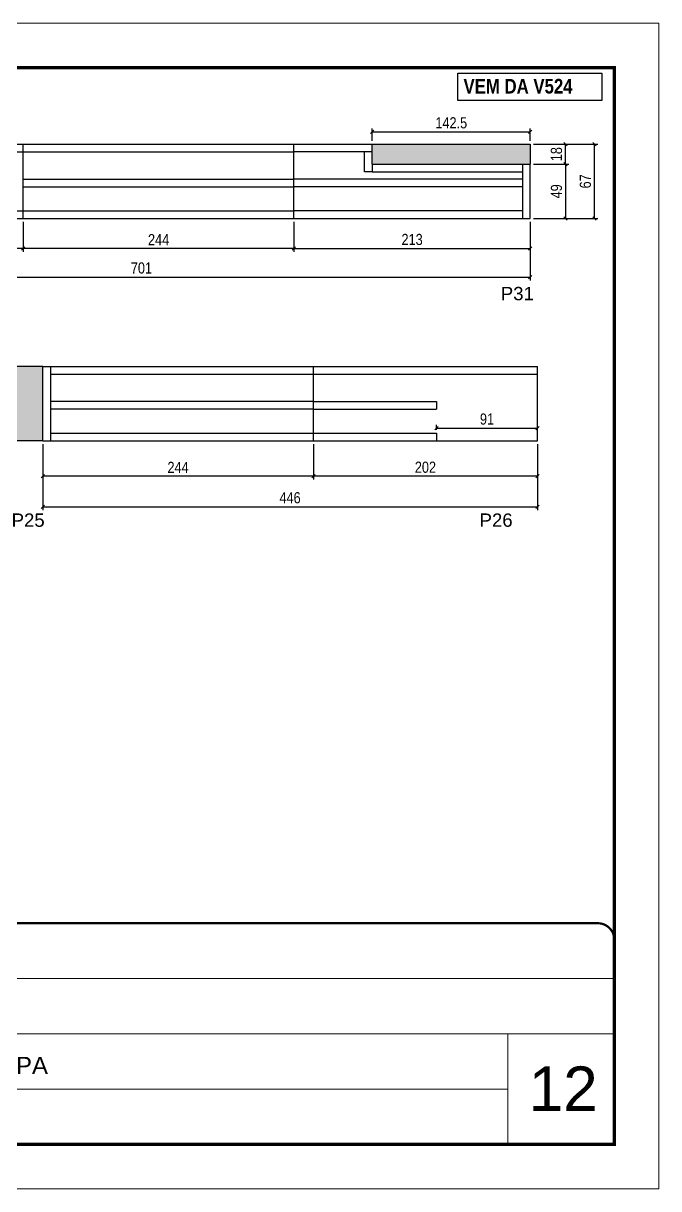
# Model space of a CAD drawing. Extents: x 3309 to 9563, y -2522 to 14608.
# Drawn here: x 8990 to 9563, y 11261 to 12311 of the extents above; entities that cross this region are included whole.
import ezdxf

# ---------------------------------------------------------------- set-up
doc = ezdxf.new("R2010")
doc.units = 0
doc.header["$PDMODE"] = 35
doc.header["$PDSIZE"] = -10
doc.linetypes.add('CONTINUO', pattern=[0])
doc.linetypes.add('DASHED', pattern=[0.75, 0.5, -0.25])
for name, color, linetype in [('5', 5, 'Continuous'), ('COTA', 241, 'Continuous'), ('NOMENCLATURA', 7, 'Continuous'), ('Painéis', 200, 'Continuous'), ('SARR_2.2x7', 40, 'Continuous')]:
    doc.layers.add(name, color=color, linetype=linetype)
for name, color, linetype, lineweight in [('CARIMBO', 255, 'Continuous', 9), ('Folhas', 255, 'Continuous', 9), ('SARRAFO DE PRESSAO', 251, 'DASHED', 9)]:
    doc.layers.add(name, color=color, linetype=linetype, lineweight=lineweight)
doc.styles.add('ARIAL', font='arial.ttf')
doc.styles.add('COTA TECNICA', font='techl___.ttf', dxfattribs={"height": 10})
doc.styles.get("Standard").update_dxf_attribs({"font": 'arial.ttf'})
doc.styles.add('TECNICA', font='techb___.ttf', dxfattribs={"height": 10})
doc.dimstyles.new('PAINEL', dxfattribs={"dimtxt": 10, "dimasz": 3, "dimexe": 3, "dimexo": 3, "dimgap": 3, "dimtad": 1, "dimdec": 1, "dimzin": 12, "dimdsep": 46, "dimtxsty": 'COTA TECNICA', "dimblk1": 'OBLIQUE', "dimblk2": 'OBLIQUE', "dimsah": 1, "dimcen": 0.9, "dimclrd": 4, "dimclre": 4, "dimclrt": 240, "dimadec": 1, "dimazin": 3, "dimtfac": 1, "dimtdec": 1, "dimtmove": 0, "dimatfit": 3, "dimfxl": 1, "dimtolj": 1, "dimtzin": 12, "dimarcsym": 0})

# ---------------------------------------------------------------- blocks, each defined once
blk = doc.blocks.new('9999999999')
at = {"color": 30, "linetype": 'CONTINUO'}
for p, q in [((98564.6, 34379.6), (99584, 34379.6)), ((98564.6, 34329.8), (99488, 34329.8)), ((99584, 34329.8), (99488, 34329.8)), ((99488, 34329.8), (99488, 34230.2)), ((98564.6, 34280), (99488, 34280))]:
    blk.add_line(p, q, dxfattribs=at)
at = {"color": 30, "linetype": 'CONTINUO', "const_width": 2}
blk.add_lwpolyline([(99584, 34230.2), (99584, 34414.4, 0.414214), (99569, 34429.4), (98229, 34429.4, 0.414214), (98214, 34414.4), (98214, 34245.2, 0.414214), (98229, 34230.2), (99584, 34230.2)], format="xyb", dxfattribs=at)
at = {"layer": 'Folhas'}
blk.add_lwpolyline([(98139, 34190.2), (99624, 34190.2), (99624, 35240.2), (98139, 35240.2)], close=True, dxfattribs=at)
at = {"layer": 'Folhas', "color": 30, "const_width": 3}
blk.add_lwpolyline([(98214, 34230.2), (99584, 34230.2), (99584, 35200.2), (98214, 35200.2)], close=True, dxfattribs=at)
at = {"color": 7, "linetype": 'Continuous', "ltscale": 5, "style": 'ARIAL'}
blk.add_text('TIPO IMPAR - 1°ETAPA', height=15.483, dxfattribs=at).set_placement((98837.7, 34293.5))
blk = doc.blocks.new('_Oblique')
at = {"color": 0, "linetype": 'ByBlock', "lineweight": -2}
blk.add_line((-0.5, -0.5), (0.5, 0.5), dxfattribs=at)
blk = doc.blocks.new('*D2216')
at = {"layer": 'COTA', "color": 4, "linetype": 'ByBlock', "lineweight": -2, "transparency": 16777216}
for p, q in [((9234.1, 12131.8), (9234.1, 12104.7)), ((9447.1, 12131.8), (9447.1, 12104.7)), ((9234.1, 12107.7), (9447.1, 12107.7))]:
    blk.add_line(p, q, dxfattribs=at)
at = {"layer": 'Defpoints', "color": 0, "linetype": 'ByBlock', "transparency": 16777216}
for p in [(9234.1, 12134.8), (9447.1, 12134.8), (9447.1, 12107.7)]:
    blk.add_point(p, dxfattribs=at)
at = {"layer": 'COTA', "color": 4, "linetype": 'ByBlock', "lineweight": -2, "transparency": 16777216, "xscale": 3, "yscale": 3, "zscale": 3, "rotation": 180}
blk.add_blockref('_Oblique', (9234.1, 12107.7), dxfattribs=at)
at = {"layer": 'COTA', "color": 4, "linetype": 'ByBlock', "lineweight": -2, "transparency": 16777216, "xscale": 3, "yscale": 3, "zscale": 3}
blk.add_blockref('_Oblique', (9447.1, 12107.7), dxfattribs=at)
at = {"layer": 'COTA', "color": 240, "linetype": 'ByBlock', "transparency": 16777216, "insert": (9340.6, 12115.9), "char_height": 10, "attachment_point": 5, "style": 'COTA TECNICA'}
blk.add_mtext('\\A1;213', dxfattribs=at)
blk = doc.blocks.new('*D2217')
at = {"layer": 'COTA', "color": 4, "lineweight": -2, "transparency": 16777216}
for p, q in [((8990.1, 12131.8), (8990.1, 12104.7)), ((9234.1, 12131.8), (9234.1, 12104.7)), ((9234.1, 12107.7), (8990.1, 12107.7))]:
    blk.add_line(p, q, dxfattribs=at)
at = {"layer": 'Defpoints', "color": 0, "transparency": 16777216}
for p in [(8990.1, 12134.8, 0), (9234.1, 12134.8, 0), (8990.1, 12107.7)]:
    blk.add_point(p, dxfattribs=at)
at = {"layer": 'COTA', "color": 4, "lineweight": -2, "transparency": 16777216, "xscale": 3, "yscale": 3, "zscale": 3, "rotation": 180}
blk.add_blockref('_Oblique', (8990.1, 12107.7), dxfattribs=at)
at = {"layer": 'COTA', "color": 4, "lineweight": -2, "transparency": 16777216, "xscale": 3, "yscale": 3, "zscale": 3}
blk.add_blockref('_Oblique', (9234.1, 12107.7), dxfattribs=at)
at = {"layer": 'COTA', "color": 240, "transparency": 16777216, "insert": (9112.1, 12115.8), "char_height": 10, "attachment_point": 5, "style": 'COTA TECNICA'}
blk.add_mtext('\\A1;244', dxfattribs=at)
blk = doc.blocks.new('*D2218')
at = {"layer": 'COTA', "color": 4, "lineweight": -2, "transparency": 16777216}
for p, q in [((8746.1, 12131.8), (8746.1, 12104.7)), ((8990.1, 12131.8), (8990.1, 12104.7)), ((8990.1, 12107.7), (8746.1, 12107.7))]:
    blk.add_line(p, q, dxfattribs=at)
at = {"layer": 'Defpoints', "color": 0, "transparency": 16777216}
for p in [(8746.1, 12134.8, 0), (8990.1, 12134.8, 0), (8746.1, 12107.7)]:
    blk.add_point(p, dxfattribs=at)
at = {"layer": 'COTA', "color": 4, "lineweight": -2, "transparency": 16777216, "xscale": 3, "yscale": 3, "zscale": 3, "rotation": 180}
blk.add_blockref('_Oblique', (8746.1, 12107.7), dxfattribs=at)
at = {"layer": 'COTA', "color": 4, "lineweight": -2, "transparency": 16777216, "xscale": 3, "yscale": 3, "zscale": 3}
blk.add_blockref('_Oblique', (8990.1, 12107.7), dxfattribs=at)
at = {"layer": 'COTA', "color": 240, "transparency": 16777216, "insert": (8868.1, 12115.8), "char_height": 10, "attachment_point": 5, "style": 'COTA TECNICA'}
blk.add_mtext('\\A1;244', dxfattribs=at)
blk = doc.blocks.new('*D2219')
at = {"layer": 'COTA', "color": 4, "lineweight": -2, "transparency": 16777216}
for p, q in [((8746.1, 12131.8), (8746.1, 12079.1)), ((9447.1, 12131.8), (9447.1, 12079.1)), ((8746.1, 12082.1), (9447.1, 12082.1))]:
    blk.add_line(p, q, dxfattribs=at)
at = {"layer": 'Defpoints', "color": 0, "transparency": 16777216}
for p in [(8746.1, 12134.8, 0), (9447.1, 12134.8, 0), (9447.1, 12082.1)]:
    blk.add_point(p, dxfattribs=at)
at = {"layer": 'COTA', "color": 4, "lineweight": -2, "transparency": 16777216, "xscale": 3, "yscale": 3, "zscale": 3, "rotation": 180}
blk.add_blockref('_Oblique', (8746.1, 12082.1), dxfattribs=at)
at = {"layer": 'COTA', "color": 4, "lineweight": -2, "transparency": 16777216, "xscale": 3, "yscale": 3, "zscale": 3}
blk.add_blockref('_Oblique', (9447.1, 12082.1), dxfattribs=at)
at = {"layer": 'COTA', "color": 240, "transparency": 16777216, "insert": (9096.6, 12090.2), "char_height": 10, "attachment_point": 5, "style": 'COTA TECNICA'}
blk.add_mtext('\\A1;701', dxfattribs=at)
blk = doc.blocks.new('*D2220')
at = {"layer": 'COTA', "color": 4, "lineweight": -2, "transparency": 16777216}
for p, q in [((9450.1, 12201.8), (9507.9, 12201.8)), ((9504.9, 12134.8), (9504.9, 12201.8)), ((9450.1, 12134.8), (9507.9, 12134.8))]:
    blk.add_line(p, q, dxfattribs=at)
at = {"layer": 'Defpoints', "color": 0, "transparency": 16777216}
for p in [(9447.1, 12201.8), (9504.9, 12201.8), (9447.1, 12134.8)]:
    blk.add_point(p, dxfattribs=at)
at = {"layer": 'COTA', "color": 4, "lineweight": -2, "transparency": 16777216, "xscale": 3, "yscale": 3, "zscale": 3}
for p, rotation in [((9504.9, 12201.8), 90), ((9504.9, 12134.8), 270)]:
    blk.add_blockref('_Oblique', p, dxfattribs=dict(at, rotation=rotation))
at = {"layer": 'COTA', "color": 240, "transparency": 16777216, "insert": (9496.8, 12168.3), "char_height": 10, "attachment_point": 5, "rotation": 90, "style": 'COTA TECNICA'}
blk.add_mtext('\\A1;67', dxfattribs=at)
blk = doc.blocks.new('*D2225')
at = {"layer": 'COTA', "color": 4, "lineweight": -2, "transparency": 16777216}
for p, q in [((9304.6, 12204.8), (9304.6, 12215.9)), ((9304.6, 12212.9), (9447.1, 12212.9)), ((9447.1, 12204.8), (9447.1, 12215.9))]:
    blk.add_line(p, q, dxfattribs=at)
at = {"layer": 'Defpoints', "color": 0, "transparency": 16777216}
for p in [(9447.1, 12212.9), (9304.6, 12201.8), (9447.1, 12201.8)]:
    blk.add_point(p, dxfattribs=at)
at = {"layer": 'COTA', "color": 4, "lineweight": -2, "transparency": 16777216, "xscale": 3, "yscale": 3, "zscale": 3, "rotation": 180}
blk.add_blockref('_Oblique', (9304.6, 12212.9), dxfattribs=at)
at = {"layer": 'COTA', "color": 4, "lineweight": -2, "transparency": 16777216, "xscale": 3, "yscale": 3, "zscale": 3}
blk.add_blockref('_Oblique', (9447.1, 12212.9), dxfattribs=at)
at = {"layer": 'COTA', "color": 240, "transparency": 16777216, "insert": (9375.9, 12221), "char_height": 10, "attachment_point": 5, "style": 'COTA TECNICA'}
blk.add_mtext('\\A1;142.5', dxfattribs=at)
blk = doc.blocks.new('*D2226')
at = {"layer": 'COTA', "color": 4, "lineweight": -2, "transparency": 16777216}
for p, q in [((9450.1, 12183.8), (9481.8, 12183.8)), ((9478.8, 12183.8), (9478.8, 12134.8)), ((9450.1, 12134.8), (9481.8, 12134.8))]:
    blk.add_line(p, q, dxfattribs=at)
at = {"layer": 'Defpoints', "color": 0, "transparency": 16777216}
for p in [(9447.1, 12183.8), (9447.1, 12134.8), (9478.8, 12134.8)]:
    blk.add_point(p, dxfattribs=at)
at = {"layer": 'COTA', "color": 4, "lineweight": -2, "transparency": 16777216, "xscale": 3, "yscale": 3, "zscale": 3}
for p, rotation in [((9478.8, 12183.8), 90), ((9478.8, 12134.8), 270)]:
    blk.add_blockref('_Oblique', p, dxfattribs=dict(at, rotation=rotation))
at = {"layer": 'COTA', "color": 240, "transparency": 16777216, "insert": (9470.7, 12159.3), "char_height": 10, "attachment_point": 5, "rotation": 90, "style": 'COTA TECNICA'}
blk.add_mtext('\\A1;49', dxfattribs=at)
blk = doc.blocks.new('*D2227')
at = {"layer": 'COTA', "color": 4, "lineweight": -2, "transparency": 16777216}
for p, q in [((9450.1, 12201.8), (9481.8, 12201.8)), ((9478.8, 12183.8), (9478.8, 12201.8)), ((9450.1, 12183.8), (9481.8, 12183.8))]:
    blk.add_line(p, q, dxfattribs=at)
at = {"layer": 'Defpoints', "color": 0, "transparency": 16777216}
for p in [(9447.1, 12201.8), (9478.8, 12201.8), (9447.1, 12183.8)]:
    blk.add_point(p, dxfattribs=at)
at = {"layer": 'COTA', "color": 4, "lineweight": -2, "transparency": 16777216, "xscale": 3, "yscale": 3, "zscale": 3}
for p, rotation in [((9478.8, 12201.8), 90), ((9478.8, 12183.8), 270)]:
    blk.add_blockref('_Oblique', p, dxfattribs=dict(at, rotation=rotation))
at = {"layer": 'COTA', "color": 240, "transparency": 16777216, "insert": (9470.7, 12192.8), "char_height": 10, "attachment_point": 5, "rotation": 90, "style": 'COTA TECNICA'}
blk.add_mtext('\\A1;18', dxfattribs=at)
blk = doc.blocks.new('*D2235')
at = {"layer": 'COTA', "color": 4, "lineweight": -2, "transparency": 16777216}
for p, q in [((9251.6, 11931.5), (9251.6, 11899.6)), ((9453.6, 11931.5), (9453.6, 11899.6)), ((9453.6, 11902.6), (9251.6, 11902.6))]:
    blk.add_line(p, q, dxfattribs=at)
at = {"layer": 'Defpoints', "color": 0, "transparency": 16777216}
for p in [(9251.6, 11934.5, 0), (9453.6, 11934.5, 0), (9251.6, 11902.6)]:
    blk.add_point(p, dxfattribs=at)
at = {"layer": 'COTA', "color": 4, "lineweight": -2, "transparency": 16777216, "xscale": 3, "yscale": 3, "zscale": 3, "rotation": 180}
blk.add_blockref('_Oblique', (9251.6, 11902.6), dxfattribs=at)
at = {"layer": 'COTA', "color": 4, "lineweight": -2, "transparency": 16777216, "xscale": 3, "yscale": 3, "zscale": 3}
blk.add_blockref('_Oblique', (9453.6, 11902.6), dxfattribs=at)
at = {"layer": 'COTA', "color": 240, "transparency": 16777216, "insert": (9352.6, 11910.7), "char_height": 10, "attachment_point": 5, "style": 'COTA TECNICA'}
blk.add_mtext('\\A1;202', dxfattribs=at)
blk = doc.blocks.new('*D2236')
at = {"layer": 'COTA', "color": 4, "lineweight": -2, "transparency": 16777216}
for p, q in [((9007.6, 11931.5), (9007.6, 11899.6)), ((9251.6, 11931.5), (9251.6, 11899.6)), ((9251.6, 11902.6), (9007.6, 11902.6))]:
    blk.add_line(p, q, dxfattribs=at)
at = {"layer": 'Defpoints', "color": 0, "transparency": 16777216}
for p in [(9007.6, 11934.5, 0), (9251.6, 11934.5, 0), (9007.6, 11902.6)]:
    blk.add_point(p, dxfattribs=at)
at = {"layer": 'COTA', "color": 4, "lineweight": -2, "transparency": 16777216, "xscale": 3, "yscale": 3, "zscale": 3, "rotation": 180}
blk.add_blockref('_Oblique', (9007.6, 11902.6), dxfattribs=at)
at = {"layer": 'COTA', "color": 4, "lineweight": -2, "transparency": 16777216, "xscale": 3, "yscale": 3, "zscale": 3}
blk.add_blockref('_Oblique', (9251.6, 11902.6), dxfattribs=at)
at = {"layer": 'COTA', "color": 240, "transparency": 16777216, "insert": (9129.6, 11910.6), "char_height": 10, "attachment_point": 5, "style": 'COTA TECNICA'}
blk.add_mtext('\\A1;244', dxfattribs=at)
blk = doc.blocks.new('*D2237')
at = {"layer": 'COTA', "color": 4, "lineweight": -2, "transparency": 16777216}
for p, q in [((9007.6, 11931.5), (9007.6, 11872.1)), ((9453.6, 11931.5), (9453.6, 11872.1)), ((9007.6, 11875.1), (9453.6, 11875.1))]:
    blk.add_line(p, q, dxfattribs=at)
at = {"layer": 'Defpoints', "color": 0, "transparency": 16777216}
for p in [(9007.6, 11934.5, 0), (9453.6, 11934.5, 0), (9453.6, 11875.1)]:
    blk.add_point(p, dxfattribs=at)
at = {"layer": 'COTA', "color": 4, "lineweight": -2, "transparency": 16777216, "xscale": 3, "yscale": 3, "zscale": 3, "rotation": 180}
blk.add_blockref('_Oblique', (9007.6, 11875.1), dxfattribs=at)
at = {"layer": 'COTA', "color": 4, "lineweight": -2, "transparency": 16777216, "xscale": 3, "yscale": 3, "zscale": 3}
blk.add_blockref('_Oblique', (9453.6, 11875.1), dxfattribs=at)
at = {"layer": 'COTA', "color": 240, "transparency": 16777216, "insert": (9230.6, 11883.2), "char_height": 10, "attachment_point": 5, "style": 'COTA TECNICA'}
blk.add_mtext('\\A1;446', dxfattribs=at)
blk = doc.blocks.new('*D2238')
at = {"layer": 'COTA', "color": 4, "lineweight": -2, "transparency": 16777216}
for p, q in [((9362.6, 11944.5), (9362.6, 11949)), ((9453.6, 11937.5), (9453.6, 11949)), ((9362.6, 11946), (9453.6, 11946))]:
    blk.add_line(p, q, dxfattribs=at)
at = {"layer": 'Defpoints', "color": 0, "transparency": 16777216}
for p in [(9362.6, 11941.5), (9453.6, 11946), (9453.6, 11934.5)]:
    blk.add_point(p, dxfattribs=at)
at = {"layer": 'COTA', "color": 4, "lineweight": -2, "transparency": 16777216, "xscale": 3, "yscale": 3, "zscale": 3, "rotation": 180}
blk.add_blockref('_Oblique', (9362.6, 11946), dxfattribs=at)
at = {"layer": 'COTA', "color": 4, "lineweight": -2, "transparency": 16777216, "xscale": 3, "yscale": 3, "zscale": 3}
blk.add_blockref('_Oblique', (9453.6, 11946), dxfattribs=at)
at = {"layer": 'COTA', "color": 240, "transparency": 16777216, "insert": (9408.1, 11954.1), "char_height": 10, "attachment_point": 5, "style": 'COTA TECNICA'}
blk.add_mtext('\\A1;91', dxfattribs=at)

msp = doc.modelspace()

# ---------------------------------------------------------------- hatches: boundary and pattern name
at = {"layer": 'COTA'}
h = msp.add_hatch(dxfattribs=at)
h.set_pattern_fill('AR-CONC', color=256, scale=0.03)
h.set_pattern_definition([(50, (4776, 210.08), (5.46554, -0.4781726), [0.5715, -6.2865]), (355, (4776, 210.08), (-1.0573026, 5.7317054), [0.4572, -5.0292175]), (100.451445, (4776.4555, 210.04), (4.4082374, 5.2535326), [0.4857003, -5.3427073]), (46.1842, (4776, 211.604), (8.1323712, -1.26127), [0.85725, -9.42975]), (96.63556, (4776.678, 211.499), (7.122124, 7.4227837), [0.7285507, -8.014068]), (351.18415, (4776, 211.604), (7.122124, 7.422784), [0.685799, -7.543792]), (21, (4776.762, 211.223), (4.5484317, -3.067956), [0.5715, -6.2865]), (326, (4776.762, 211.223), (1.8540609, 5.525639), [0.4572, -5.0292]), (71.451445, (4777.141, 210.9674), (6.4024926, 2.457683), [0.4857003, -5.3426981]), (37.5, (4776, 210.08), (0.0926581, 2.53665117), [0, -4.96824, 0, -5.1054, 0, -5.04825]), (7.5, (4776, 210.08), (2.0045899, 3.00541724), [0, -2.91084, 0, -4.85394, 0, -1.92405]), (327.5, (4774.3007, 210.08), (4.06771786, -0.17186232), [0, -1.905, 0, -5.9436, 0, -7.8867]), (317.5, (4773.5387, 210.08), (4.4438754, 0.7627947), [0, -2.4765, 0, -3.94716, 0, -5.6007])])
h.paths.add_polyline_path([(9447.12, 12183.84), (9447.12, 12201.84), (9304.62, 12201.84), (9304.62, 12183.84)])
h = msp.add_hatch(dxfattribs=at)
h.set_pattern_fill('AR-CONC', color=256, scale=0.03)
h.set_pattern_definition([(50, (0, 10.8292), (5.4655401, -0.4781726), [0.5715, -6.2865]), (355, (0, 10.829), (-1.0573026, 5.7317054), [0.4572, -5.0292175]), (100.451445, (0.4555, 10.7894), (4.4082374, 5.2535326), [0.4857003, -5.3427073]), (46.1842, (0, 12.353), (8.1323712, -1.2612698), [0.85725, -9.42975]), (96.63556, (0.678, 12.248), (7.122124, 7.4227837), [0.7285507, -8.0140682]), (351.18415, (0, 12.353), (7.122124, 7.4227837), [0.685799, -7.543792]), (21, (0.762, 11.9722), (4.5484317, -3.067956), [0.5715, -6.2865]), (326, (0.762, 11.972), (1.8540609, 5.525639), [0.4572, -5.0292]), (71.451445, (1.141, 11.7166), (6.4024926, 2.457683), [0.4857003, -5.3426981]), (37.5, (0, 10.8292), (0.0926581, 2.53665117), [0, -4.96824, 0, -5.1054, 0, -5.04825]), (7.5, (0, 10.8292), (2.00458988, 3.00541724), [0, -2.91084, 0, -4.85394, 0, -1.92405]), (327.5, (-1.6993, 10.8292), (4.06771786, -0.17186232), [0, -1.905, 0, -5.9436, 0, -7.8867]), (317.5, (-2.4613, 10.8292), (4.4438754, 0.7627947), [0, -2.4765, 0, -3.94716, 0, -5.6007])])
h.paths.add_polyline_path([(8977.62, 11934.46), (9007.62, 11934.46), (9007.62, 12001.46), (8977.62, 12001.46), (8531.62, 12001.46), (8531.62, 11985.46), (8977.62, 11985.46)])

# ---------------------------------------------------------------- linework, layer by layer
for p, q in [((9304.62, 12201.84), (9447.12, 12201.84)), ((9447.12, 12201.84), (9447.12, 12183.84)), ((9304.62, 12183.84), (9304.62, 12176.84)), ((9304.62, 12176.84), (9297.62, 12176.84)), ((9007.62, 12001.46), (8977.62, 12001.46)), ((9362.62, 11970.05), (9362.62, 11963.05)), ((9362.62, 11941.46), (9362.62, 11934.46)), ((9007.62, 11934.46), (8977.62, 11934.46))]:
    msp.add_line(p, q, dxfattribs=at)
at = {"layer": 'NOMENCLATURA'}
msp.add_lwpolyline([(9381.92, 12265.72), (9511.55, 12265.72), (9511.55, 12241.16), (9381.92, 12241.16)], close=True, dxfattribs=at)
at = {"layer": 'Painéis', "linetype": 'ByBlock'}
for p, q in [((8746.12, 12201.84), (9304.62, 12201.84)), ((8990.12, 12134.84), (8990.12, 12201.84)), ((9234.12, 12134.84), (9234.12, 12201.84)), ((9304.62, 12183.84), (9304.62, 12201.84)), ((9304.62, 12183.84), (9447.12, 12183.84)), ((9447.12, 12134.84), (9447.12, 12183.84)), ((8746.12, 12134.84), (9447.12, 12134.84)), ((9007.62, 12001.46), (9453.62, 12001.46)), ((9007.62, 11934.46), (9007.62, 12001.46)), ((9251.62, 11934.46), (9251.62, 12001.46)), ((9453.62, 11934.46), (9453.62, 12001.46)), ((9007.62, 11934.46), (9453.62, 11934.46))]:
    msp.add_line(p, q, dxfattribs=at)
at = {"layer": 'SARR_2.2x7', "linetype": 'Continuous'}
for p, q in [((8753.12, 12194.84), (8990.12, 12194.84)), ((8990.12, 12194.84), (9234.12, 12194.84)), ((9304.62, 12194.84), (9234.12, 12194.84)), ((9297.62, 12176.84), (9297.62, 12194.84)), ((9440.12, 12183.84), (9440.12, 12134.84)), ((8990.12, 12170.43), (9234.12, 12170.43)), ((9440.12, 12170.43), (9234.12, 12170.43)), ((9304.62, 12176.84), (9440.12, 12176.84)), ((8990.12, 12163.43), (9234.12, 12163.43)), ((9440.12, 12163.43), (9234.12, 12163.43)), ((8753.12, 12141.84), (8990.12, 12141.84)), ((8990.12, 12141.84), (9234.12, 12141.84)), ((9440.12, 12141.84), (9234.12, 12141.84)), ((9014.62, 12001.46), (9014.62, 11934.46)), ((9014.62, 11994.46), (9251.62, 11994.46)), ((9251.62, 11994.46), (9453.62, 11994.46)), ((9251.62, 11970.05), (9014.62, 11970.05)), ((9251.62, 11970.05), (9362.62, 11970.05)), ((9251.62, 11963.05), (9014.62, 11963.05)), ((9251.62, 11963.05), (9362.62, 11963.05)), ((9014.62, 11941.46), (9251.62, 11941.46)), ((9251.62, 11941.46), (9362.62, 11941.46))]:
    msp.add_line(p, q, dxfattribs=at)

# ---------------------------------------------------------------- block references
at = {"layer": 'SARRAFO DE PRESSAO', "color": 6, "linetype": 'ByBlock'}
msp.add_blockref('9999999999', (-90061.11, -22929.5), dxfattribs=at)

# ---------------------------------------------------------------- texts
at = {"layer": '5', "linetype": 'Continuous'}
for s, p in [('P31', (9420.53, 12061.21)), ('P25', (8979.58, 11857.07)), ('P26', (9401.4, 11857.07))]:
    msp.add_text(s, height=12, rotation=359.99996, dxfattribs=at).set_placement(p)
at = {"layer": 'CARIMBO', "style": 'ARIAL'}
msp.add_text('12', height=40, dxfattribs=at).set_placement((9445.73, 11330.85))
at = {"layer": 'NOMENCLATURA', "style": 'TECNICA'}
msp.add_text('VEM DA V524', height=13.2, dxfattribs=at).set_placement((9386.93, 12247.42))

# ---------------------------------------------------------------- dimensions: what is measured, and where the dimension line sits
at = {"layer": 'COTA'}
for base, p1, p2, picture, middle in [((9447.12, 12212.94), (9304.62, 12201.84), (9447.12, 12201.84), '*D2225', (9375.87, 12221.05)), ((9453.62, 11946), (9362.61, 11941.46), (9453.62, 11934.46), '*D2238', (9408.12, 11954.09))]:
    dim = msp.add_linear_dim(base=base, p1=p1, p2=p2, dimstyle='PAINEL', dxfattribs=at)
    dim.commit()
    dim.dimension.update_dxf_attribs({"geometry": picture, "text_midpoint": middle})
for base, p1, p2, angle, picture, middle in [((9504.93, 12201.84), (9447.12, 12134.84), (9447.12, 12201.84), 90, '*D2220', (9496.82, 12168.34)), ((9478.84, 12201.84), (9447.12, 12183.84), (9447.12, 12201.84), 90, '*D2227', (9470.74, 12192.84)), ((9478.84, 12134.84), (9447.12, 12183.84), (9447.12, 12134.84), 90, '*D2226', (9470.74, 12159.34)), ((8746.12, 12107.72, 0), (8990.12, 12134.84), (8746.12, 12134.84), 180, '*D2218', (8868.12, 12115.79, 0)), ((9447.12, 12082.06, 0), (8746.12, 12134.84), (9447.12, 12134.84), 180, '*D2219', (9096.62, 12090.16, 0)), ((8990.12, 12107.72, 0), (9234.12, 12134.84), (8990.12, 12134.84), 180, '*D2217', (9112.12, 12115.79, 0)), ((9007.62, 11902.56, 0), (9251.62, 11934.46), (9007.62, 11934.46), 180, '*D2236', (9129.62, 11910.63, 0)), ((9453.62, 11875.08, 0), (9007.62, 11934.46), (9453.62, 11934.46), 180, '*D2237', (9230.62, 11883.18, 0)), ((9251.62, 11902.56, 0), (9453.62, 11934.46), (9251.62, 11934.46), 180, '*D2235', (9352.62, 11910.66, 0))]:
    dim = msp.add_linear_dim(base=base, p1=p1, p2=p2, angle=angle, dimstyle='PAINEL', dxfattribs=at)
    dim.commit()
    dim.dimension.update_dxf_attribs({"geometry": picture, "text_midpoint": middle})
at = {"layer": 'COTA', "linetype": 'ByBlock'}
dim = msp.add_linear_dim(base=(9447.12, 12107.72), p1=(9234.12, 12134.84), p2=(9447.12, 12134.84), dimstyle='PAINEL', override={"dimtmove": 1}, dxfattribs=at)
dim.commit()
dim.dimension.update_dxf_attribs({"geometry": '*D2216', "text_midpoint": (9340.62, 12115.94)})

doc.saveas('drawing.dxf')
